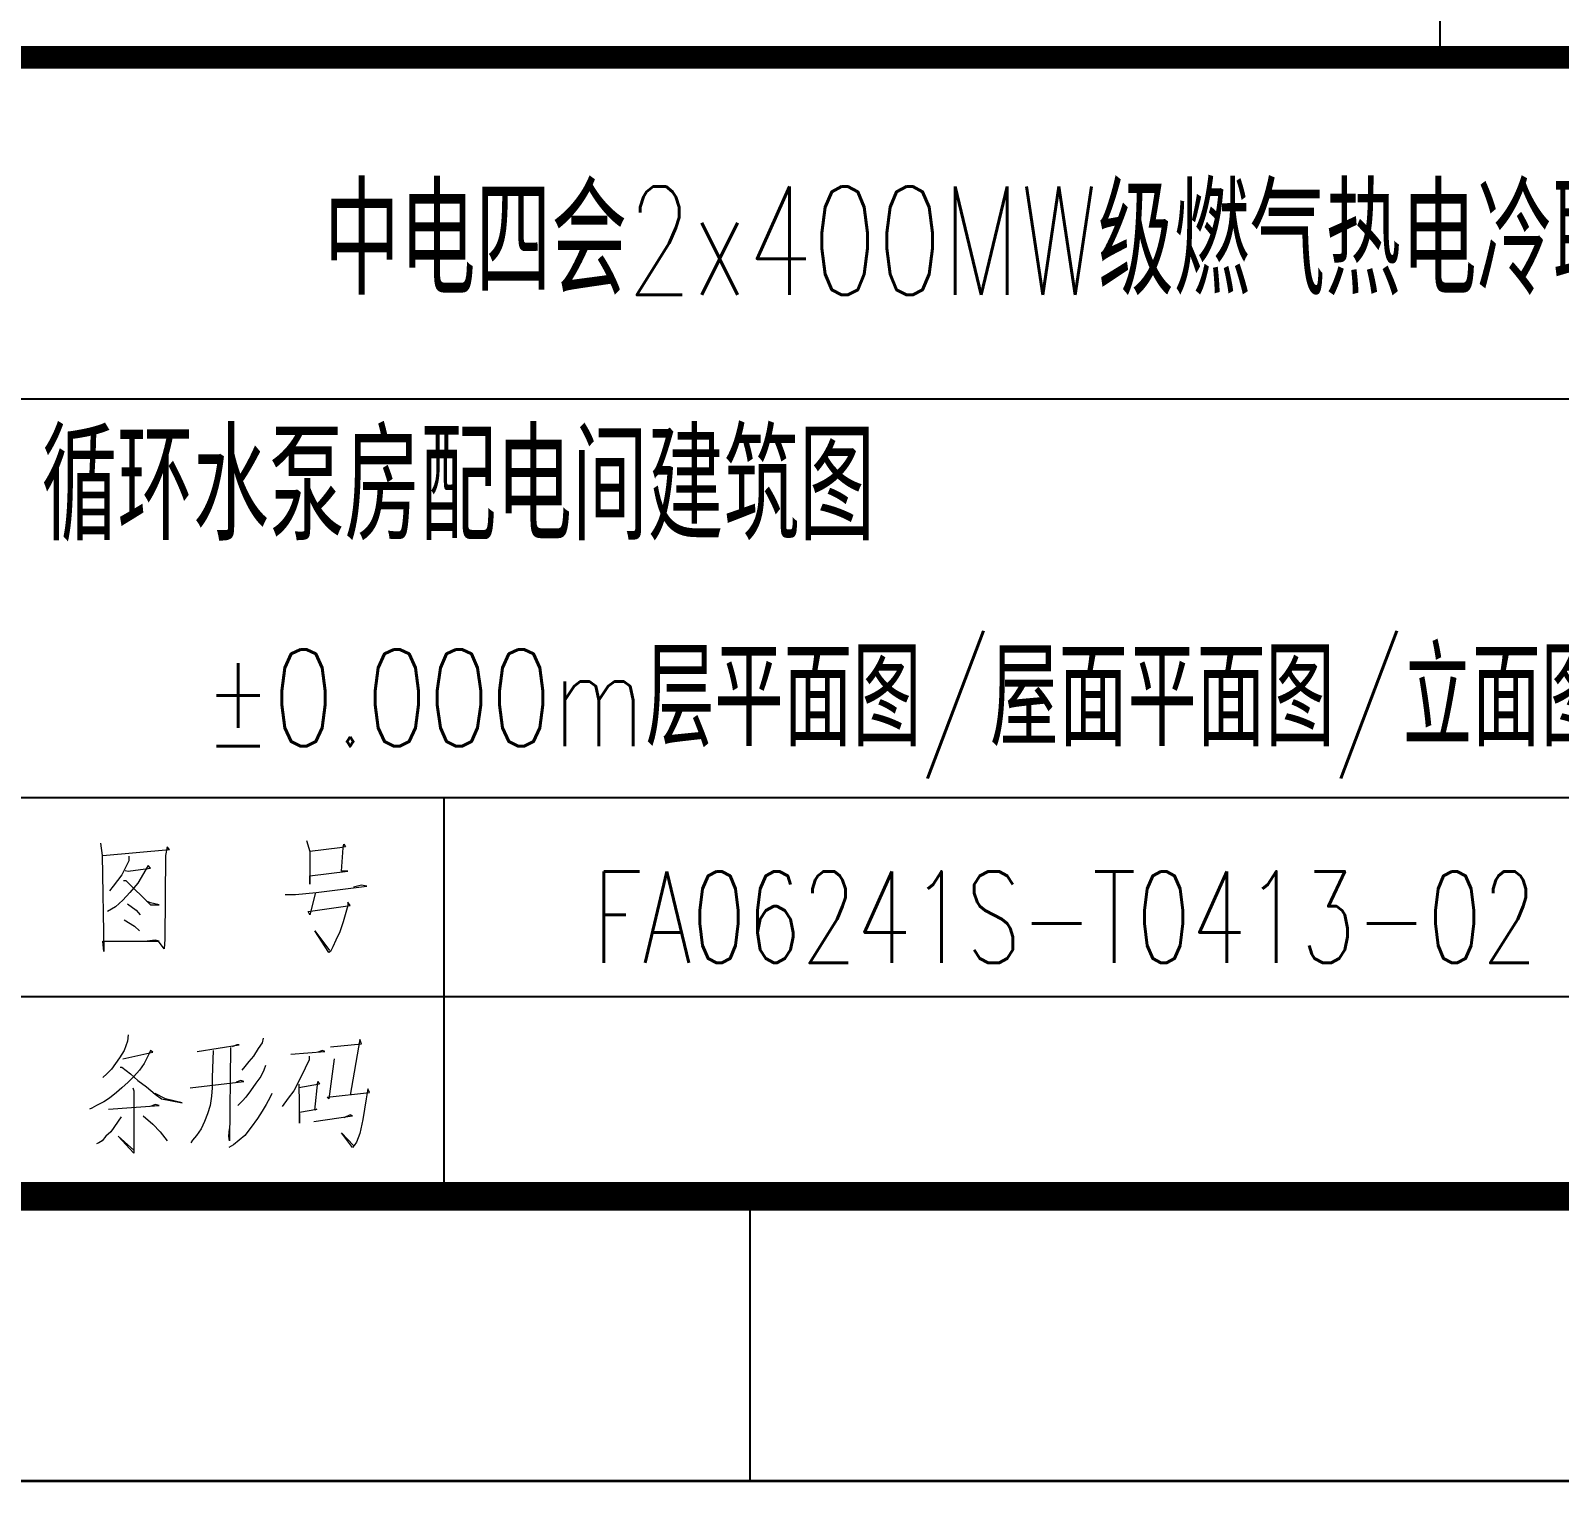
# Model space of a CAD drawing. Header units: millimetres. Extents: x 272502 to 382320, y 153465 to 264763.
# Drawn here: x 335868 to 341240, y 153485 to 158585 of the extents above; entities that cross this region are included whole.
import ezdxf

# ---------------------------------------------------------------- set-up
doc = ezdxf.new("R2010")
doc.units = ezdxf.units.MM
doc.header["$LTSCALE"] = 1000
doc.layers.get('0').update_dxf_attribs({"color": 8})
doc.layers.add('PUB_TEXT', color=8, linetype='Continuous')
doc.layers.add('Version', color=8, linetype='Continuous')
doc.styles.add('D', font='geditxt', dxfattribs={"width": 0.75, "bigfont": 'dxt'})
doc.styles.add('HZ', font='geditxt.shx', dxfattribs={"width": 0.75, "bigfont": 'hzfs_1.shx'})
doc.styles.get("Standard").update_dxf_attribs({"font": 'txt', "bigfont": 'gbcbig.shx'})

# ---------------------------------------------------------------- blocks, each defined once
blk = doc.blocks.new('GEDI_WK_A2')
at = {"color": 3}
blk.add_line((519.75, 0), (519.75, 10), dxfattribs=at)
for points, const_width in [([(0, 0), (594, 0), (594, 420), (0, 420)], 0.1), ([(25, 10), (584, 10), (584, 410), (25, 410)], 1)]:
    blk.add_lwpolyline(points, close=True, dxfattribs=dict(at, const_width=const_width))
blk = doc.blocks.new('GEDI_TQ_2012')
at = {"color": 2}
for p, q in [((0, 28), (-180, 28)), ((0, 14), (-170, 14)), ((-75, 0), (-75, 14)), ((0, 7), (-180, 7))]:
    blk.add_line(p, q, dxfattribs=at)
at = {"color": 7}
blk.add_line((0, 0), (-180, 0), dxfattribs=at)
at = {"color": 2, "const_width": 0.8}
blk.add_lwpolyline([(-180, 40), (0, 40)], dxfattribs=at)
at = {"color": 7, "lineweight": 0}
for points in [[(-87.07, 12.405), (-87.015, 11.974), (-86.96, 8.602), (-86.991, 8.962), (-85.015, 8.962), (-85.148, 8.994), (-85.431, 8.962)], [(-79.832, 12.499), (-79.722, 12.107), (-79.722, 10.962), (-79.722, 11.252), (-78.381, 11.417), (-78.608, 11.417), (-78.553, 12.24), (-78.522, 12.373), (-78.467, 12.272), (-78.663, 12.24), (-79.722, 12.107)], [(-86.991, 11.974), (-84.647, 12.177), (-84.733, 12.272), (-84.788, 11.974), (-84.819, 9.025), (-84.843, 8.696), (-85.039, 8.962)], [(-86.074, 11.942), (-86.074, 11.778), (-86.325, 11.291), (-86.631, 10.891), (-86.764, 10.727)], [(-86.207, 11.448), (-86.097, 11.417), (-85.321, 11.519), (-85.399, 11.613), (-85.768, 10.993), (-86.042, 10.664), (-86.293, 10.405), (-86.544, 10.17), (-86.827, 10.005)], [(-86.262, 11.087), (-86.184, 11.087), (-85.321, 10.24), (-85.015, 10.24), (-85.321, 10.303), (-85.454, 10.366)], [(-80.584, 10.601), (-80.224, 10.601), (-79.494, 10.664), (-77.714, 10.891), (-77.91, 10.931), (-78.185, 10.86)], [(-86.129, 10.272), (-85.823, 10.044), (-85.682, 9.88)], [(-79.526, 10.664), (-79.722, 9.88), (-79.777, 10.005), (-78.302, 10.209), (-78.381, 10.335), (-78.381, 10.209), (-78.553, 9.644), (-78.663, 9.284), (-78.804, 8.994), (-78.914, 8.766), (-78.993, 8.602), (-79.055, 8.562), (-79.549, 9.323), (-79.024, 8.633)], [(-86.239, 9.715), (-85.878, 9.488), (-85.705, 9.323)], [(-86.097, 5.676), (-86.129, 5.449), (-86.239, 5.12), (-86.403, 4.861), (-86.686, 4.469), (-86.85, 4.304), (-86.991, 4.171)], [(-81.361, 5.551), (-81.392, 5.386), (-81.533, 5.19), (-81.698, 4.924), (-81.863, 4.728), (-82.004, 4.563), (-82.114, 4.43)], [(-78.993, 5.253), (-77.91, 5.355), (-77.965, 5.512), (-78.302, 3.551)], [(-86.293, 4.83), (-85.235, 5.057), (-85.321, 5.12), (-85.376, 4.994), (-85.541, 4.665), (-85.705, 4.43), (-85.901, 4.202), (-86.097, 4.006), (-86.325, 3.81), (-86.513, 3.645), (-86.764, 3.449), (-86.96, 3.316), (-87.211, 3.191), (-87.383, 3.089), (-87.462, 3.057)], [(-83.117, 5.12), (-83.149, 4.171), (-83.149, 3.81), (-83.172, 3.512), (-83.227, 3.191), (-83.313, 2.893), (-83.423, 2.626), (-83.533, 2.367), (-83.706, 2.14), (-83.839, 1.975), (-83.902, 1.873)], [(-83.674, 5.088), (-82.2, 5.316), (-82.286, 5.316), (-82.451, 5.253)], [(-82.506, 5.222), (-82.537, 1.944), (-82.561, 2.108), (-82.537, 2.367)], [(-79.745, 4.924), (-79.745, 4.79), (-80.028, 4.202), (-80.279, 3.708), (-80.475, 3.449), (-80.694, 3.151)], [(-80.388, 4.994), (-79.189, 5.088), (-79.275, 5.12), (-79.44, 5.057)], [(-86.38, 4.532), (-86.325, 4.532), (-86.019, 4.304), (-85.768, 4.069), (-85.454, 3.841), (-85.148, 3.583), (-84.929, 3.418), (-84.207, 3.285), (-84.788, 3.418), (-85.148, 3.614)], [(-81.282, 4.594), (-81.337, 4.43), (-81.447, 4.202), (-81.612, 3.975), (-81.808, 3.708), (-81.972, 3.481), (-82.09, 3.347), (-82.255, 3.191)], [(-78.859, 4.83), (-79.055, 3.418), (-79.11, 3.481), (-77.628, 3.645), (-77.683, 3.779), (-77.746, 3.418), (-77.855, 2.696), (-77.965, 2.202), (-78.075, 1.904), (-78.161, 1.779), (-78.216, 1.708), (-78.608, 2.234), (-78.185, 1.779)], [(-85.933, 3.81), (-85.901, 3.708)], [(-83.925, 3.81), (-82.035, 4.037), (-82.145, 4.069), (-82.31, 4.006)], [(-80.106, 3.943), (-80.083, 2.563), (-80.083, 2.955), (-79.471, 3.057), (-79.549, 3.026), (-79.44, 4.037), (-79.385, 3.943), (-80.106, 3.81)], [(-85.901, 3.708), (-85.901, 1.512), (-86.458, 2.108), (-85.901, 1.614)], [(-81.055, 3.614), (-81.11, 3.481), (-81.251, 3.222), (-81.392, 2.987), (-81.557, 2.728), (-81.784, 2.43), (-82.004, 2.14), (-82.2, 1.975), (-82.396, 1.81), (-82.561, 1.708)], [(-86.348, 2.791), (-86.709, 2.265), (-86.882, 2.108), (-87.015, 1.944), (-87.133, 1.873), (-87.211, 1.842)], [(-86.795, 3.057), (-85.015, 3.191), (-85.148, 3.222), (-85.321, 3.151)], [(-85.572, 2.83), (-85.235, 2.532), (-84.984, 2.265), (-84.733, 1.944)], [(-79.581, 2.626), (-78.216, 2.83), (-78.302, 2.861), (-78.522, 2.759)]]:
    blk.add_lwpolyline(points, dxfattribs=at)
blk.add_text('556677', height=0.0001).set_placement((-86.966, 8.962))
blk = doc.blocks.new('GEDI_Version_2012')
at = {"layer": 'Version', "color": 2}
for p, q in [((-40, 0), (-40, 28)), ((0, 0), (-180, 0))]:
    blk.add_line(p, q, dxfattribs=at)

msp = doc.modelspace()

# ---------------------------------------------------------------- block references
at = {"xscale": 100, "yscale": 100, "zscale": 100}
for name, p in [('GEDI_WK_A2', (286421.1, 153490.5)), ('GEDI_Version_2012', (344821.1, 158490.5)), ('GEDI_TQ_2012', (344821.1, 154490.5))]:
    msp.add_blockref(name, p, dxfattribs=at)

# ---------------------------------------------------------------- texts
at = {"color": 7, "style": 'D', "width": 0.75}
msp.add_text('%%P0.000m层平面图/屋面平面图/立面图/剖面图/门窗大样/门窗表', height=340, rotation=360, dxfattribs=at).set_placement((336477.1, 156071.4))
at = {"layer": 'PUB_TEXT', "style": 'HZ', "width": 0.7}
for s, height, p in [(' 中电四会2x400MW级燃气热电冷联产项目  ', 380.315, (336716.5, 157656.6)), ('循环水泵房配电间建筑图', 380.315, (335906.6, 156794)), ('FA06241S-T0413-02', 321.413, (337843.6, 155310.3))]:
    msp.add_text(s, height=height, dxfattribs=at).set_placement(p)

doc.saveas('drawing.dxf')
